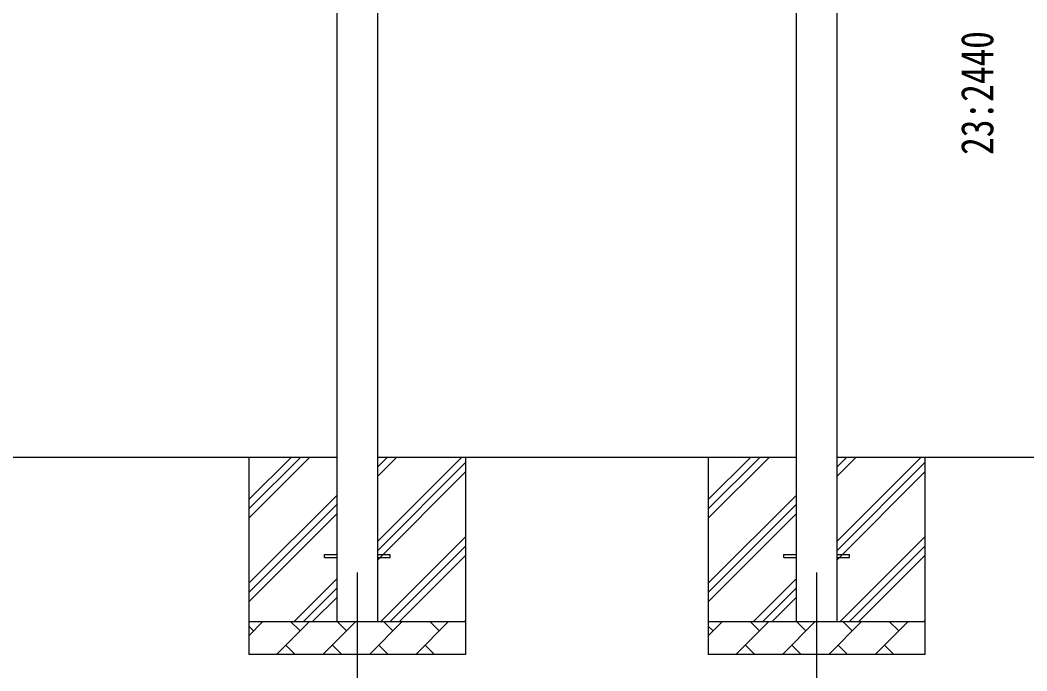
# Model space of a CAD drawing. Units: millimetres, scale not verified. Extents: x -12615 to 12615, y -8910 to 8910.
# Drawn here: x 464 to 3532, y -5632 to -3650 of the extents above; entities that cross this region are included whole.
import ezdxf
from ezdxf.enums import TextEntityAlignment as Align

# ---------------------------------------------------------------- set-up
doc = ezdxf.new("R2010")
doc.units = ezdxf.units.MM
doc.header["$LTSCALE"] = 40
for name, color, linetype in [('0-3_YKK_12', 2, 'Continuous'), ('0-4_YKK_13', 4, 'Continuous'), ('0-5_YKK_A1', 4, 'Continuous'), ('0-6_YKK_D', 6, 'Continuous')]:
    doc.layers.add(name, color=color, linetype=linetype)
doc.styles.add('ＭＳ ゴシック', font='')
doc.styles.get('ＭＳ ゴシック').set_extended_font_data('MS Gothic')

msp = doc.modelspace()

# ---------------------------------------------------------------- linework, layer by layer
at = {"layer": '0-3_YKK_12'}
for p, q in [((1491.49, -5332.18), (1491.49, -5832.18)), ((2891.49, -5332.18), (2891.49, -5832.18))]:
    msp.add_line(p, q, dxfattribs=at)
at = {"layer": '0-4_YKK_13'}
for p, q in [((1391.49, -5277.68), (1428.99, -5277.68)), ((1391.49, -5286.68), (1391.49, -5277.68)), ((1391.49, -5286.68), (1428.99, -5286.68)), ((1553.99, -5277.68), (1591.49, -5277.68)), ((1553.99, -5286.68), (1591.49, -5286.68)), ((1591.49, -5286.68), (1591.49, -5277.68)), ((2791.49, -5277.68), (2828.99, -5277.68)), ((2791.49, -5286.68), (2791.49, -5277.68)), ((2791.49, -5286.68), (2828.99, -5286.68)), ((2953.99, -5277.68), (2991.49, -5277.68)), ((2953.99, -5286.68), (2991.49, -5286.68)), ((2991.49, -5286.68), (2991.49, -5277.68))]:
    msp.add_line(p, q, dxfattribs=at)
at = {"layer": '0-5_YKK_A1'}
for p, q in [((2828.99, -2544.68), (2828.99, -5482.18)), ((2953.99, -5482.18), (2953.99, -2544.68)), ((1428.99, -2591.35), (1428.99, -5482.18)), ((1553.99, -5482.18), (1553.99, -2591.35)), ((1428.99, -4982.18), (153.99, -4982.18)), ((1161.49, -4982.18), (1161.49, -5582.18)), ((1161.49, -5167.23), (1346.54, -4982.18)), ((1161.49, -5138.95), (1318.26, -4982.18)), ((1161.49, -5110.67), (1289.97, -4982.18)), ((2828.99, -4982.18), (1553.99, -4982.18)), ((1553.99, -5237.28), (1809.09, -4982.18)), ((1553.99, -5039.29), (1611.1, -4982.18)), ((1553.99, -5011.01), (1582.81, -4982.18)), ((1553.99, -5265.57), (1821.49, -4998.07)), ((1821.49, -4982.18), (1821.49, -5582.18)), ((2561.49, -4982.18), (2561.49, -5582.18)), ((2561.49, -5167.23), (2746.54, -4982.18)), ((2561.49, -5138.95), (2718.26, -4982.18)), ((2561.49, -5110.67), (2689.97, -4982.18)), ((3592.37, -4982.18), (2953.99, -4982.18)), ((2953.99, -5237.28), (3209.09, -4982.18)), ((2953.99, -5039.29), (3011.1, -4982.18)), ((2953.99, -5011.01), (2982.81, -4982.18)), ((2953.99, -5265.57), (3221.49, -4998.07)), ((3221.49, -4982.18), (3221.49, -5582.18)), ((1553.99, -5293.85), (1821.49, -5026.35)), ((2953.99, -5293.85), (3221.49, -5026.35)), ((1161.49, -5365.22), (1428.99, -5097.72)), ((2561.49, -5365.22), (2828.99, -5097.72)), ((1161.49, -5393.51), (1428.99, -5126.01)), ((2561.49, -5393.51), (2828.99, -5126.01)), ((1161.49, -5421.79), (1428.99, -5154.29)), ((2561.49, -5421.79), (2828.99, -5154.29)), ((1563.65, -5482.18), (1821.49, -5224.34)), ((2963.65, -5482.18), (3221.49, -5224.34)), ((1591.93, -5482.18), (1821.49, -5252.62)), ((2991.93, -5482.18), (3221.49, -5252.62)), ((1620.22, -5482.18), (1821.49, -5280.91)), ((3020.22, -5482.18), (3221.49, -5280.91)), ((1299.09, -5482.18), (1428.99, -5352.28)), ((2699.09, -5482.18), (2828.99, -5352.28)), ((1327.37, -5482.18), (1428.99, -5380.57)), ((2727.37, -5482.18), (2828.99, -5380.57)), ((1355.66, -5482.18), (1428.99, -5408.85)), ((2755.66, -5482.18), (2828.99, -5408.85)), ((1161.49, -5482.18), (1821.49, -5482.18)), ((1161.49, -5525.08), (1204.38, -5482.18)), ((1245.8, -5582.18), (1345.8, -5482.18)), ((1317.25, -5510.74), (1288.7, -5482.18)), ((1387.23, -5582.18), (1487.23, -5482.18)), ((1458.67, -5510.74), (1430.12, -5482.18)), ((1528.65, -5582.18), (1628.65, -5482.18)), ((1600.09, -5510.74), (1571.54, -5482.18)), ((1670.07, -5582.18), (1770.07, -5482.18)), ((1741.52, -5510.74), (1712.96, -5482.18)), ((1818.21, -5482.18), (1821.49, -5478.9)), ((2561.49, -5482.18), (3221.49, -5482.18)), ((2561.49, -5525.08), (2604.38, -5482.18)), ((2645.8, -5582.18), (2745.8, -5482.18)), ((2717.25, -5510.74), (2688.7, -5482.18)), ((2787.23, -5582.18), (2887.23, -5482.18)), ((2858.67, -5510.74), (2830.12, -5482.18)), ((2928.65, -5582.18), (3028.65, -5482.18)), ((3000.09, -5510.74), (2971.54, -5482.18)), ((3070.07, -5582.18), (3170.07, -5482.18)), ((3141.52, -5510.74), (3112.96, -5482.18)), ((3218.21, -5482.18), (3221.49, -5478.9)), ((1175.83, -5510.74), (1161.49, -5496.4)), ((2575.83, -5510.74), (2561.49, -5496.4)), ((1821.49, -5582.18), (1161.49, -5582.18)), ((1274.36, -5553.63), (1302.91, -5582.18)), ((1415.78, -5553.63), (1444.33, -5582.18)), ((1557.2, -5553.63), (1585.75, -5582.18)), ((1698.62, -5553.63), (1727.18, -5582.18)), ((3221.49, -5582.18), (2561.49, -5582.18)), ((2674.36, -5553.63), (2702.91, -5582.18)), ((2815.78, -5553.63), (2844.33, -5582.18)), ((2957.2, -5553.63), (2985.75, -5582.18)), ((3098.62, -5553.63), (3127.18, -5582.18))]:
    msp.add_line(p, q, dxfattribs=at)

# ---------------------------------------------------------------- texts
at = {"layer": '0-6_YKK_D', "style": 'ＭＳ ゴシック', "width": 0.8}
msp.add_text('23:2440', height=98.97, rotation=90, dxfattribs=at).set_placement((3459.67, -4060.98), align=Align.BOTTOM_LEFT)

doc.saveas('drawing.dxf')
